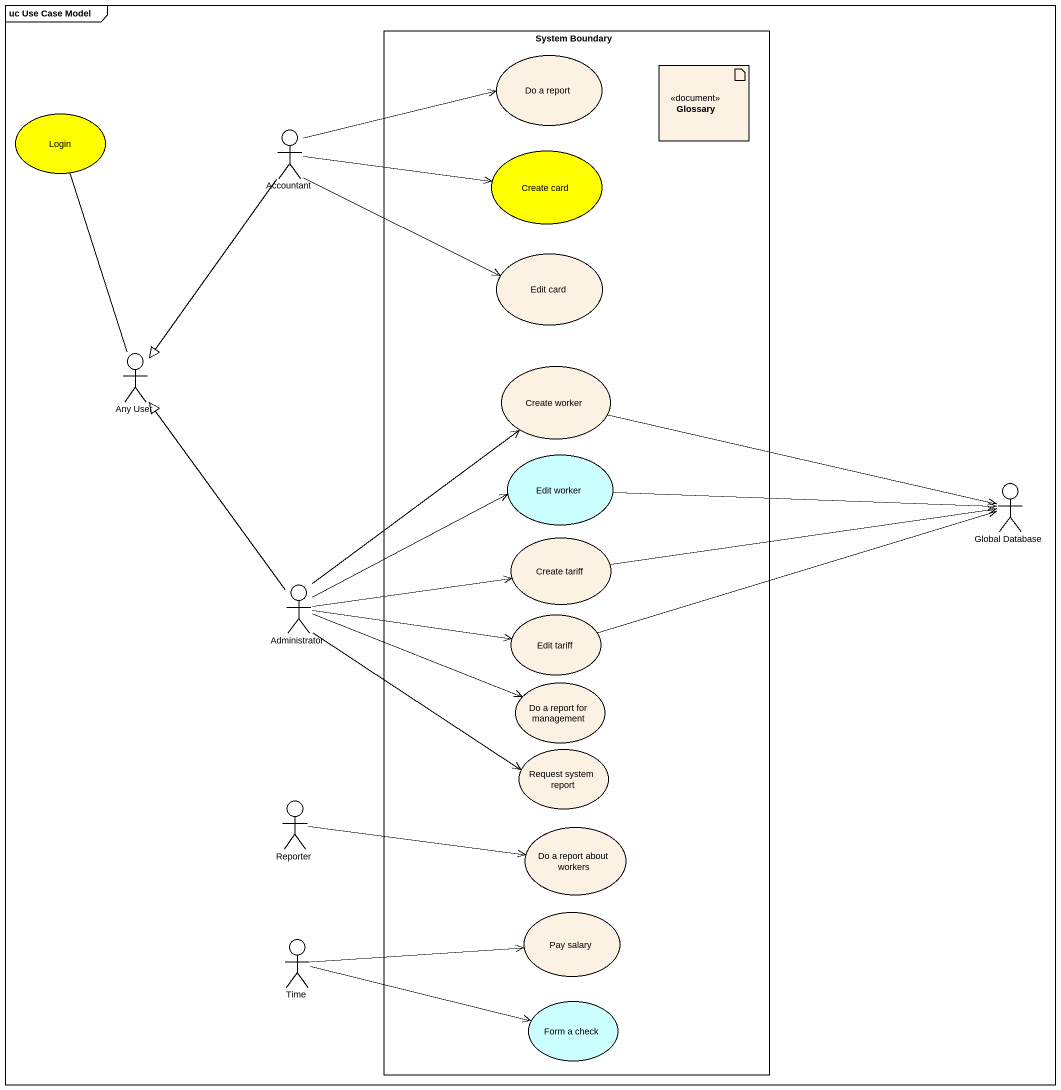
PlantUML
@startuml
mainframe uc Use Case Model
rectangle "System Boundary" as System_Boundary {
  usecase "Do a report" as Do_a_report
  artifact Glossary <<document>>
  usecase "Create card" as Create_card #FFFF00
  usecase "Edit card" as Edit_card
  usecase "Create worker" as Create_worker
  usecase "Edit worker" as Edit_worker #CCFFFF
  usecase "Create tariff" as Create_tariff
  usecase "Edit tariff" as Edit_tariff
  usecase "Do a report for management" as Do_a_report_for_management
  usecase "Request system report" as Request_system_report
  usecase "Do a report about workers" as Do_a_report_about_workers
  usecase "Pay salary" as Pay_salary
  usecase "Form a check" as Form_a_check #CCFFFF
}
usecase Login #FFFF00
actor Accountant
actor "Any User" as Any_User
actor "Global Database" as Global_Database
actor Administrator
actor Reporter
actor Time
Accountant -right-> Do_a_report
Accountant -right-> Create_card
Accountant -right-> Edit_card
Accountant --|> Any_User
Any_User -up- Login
Create_worker -right-> Global_Database
Edit_worker -right-> Global_Database
Create_tariff -right-> Global_Database
Administrator -up-|> Any_User
Administrator -up-> Create_worker
Administrator -up-> Edit_worker
Administrator -right-> Create_tariff
Administrator -right-> Edit_tariff
Administrator -right-> Do_a_report_for_management
Administrator -right-> Request_system_report
Edit_tariff -right-> Global_Database
Reporter -right-> Do_a_report_about_workers
Time -right-> Pay_salary
Time -right-> Form_a_check
@enduml
